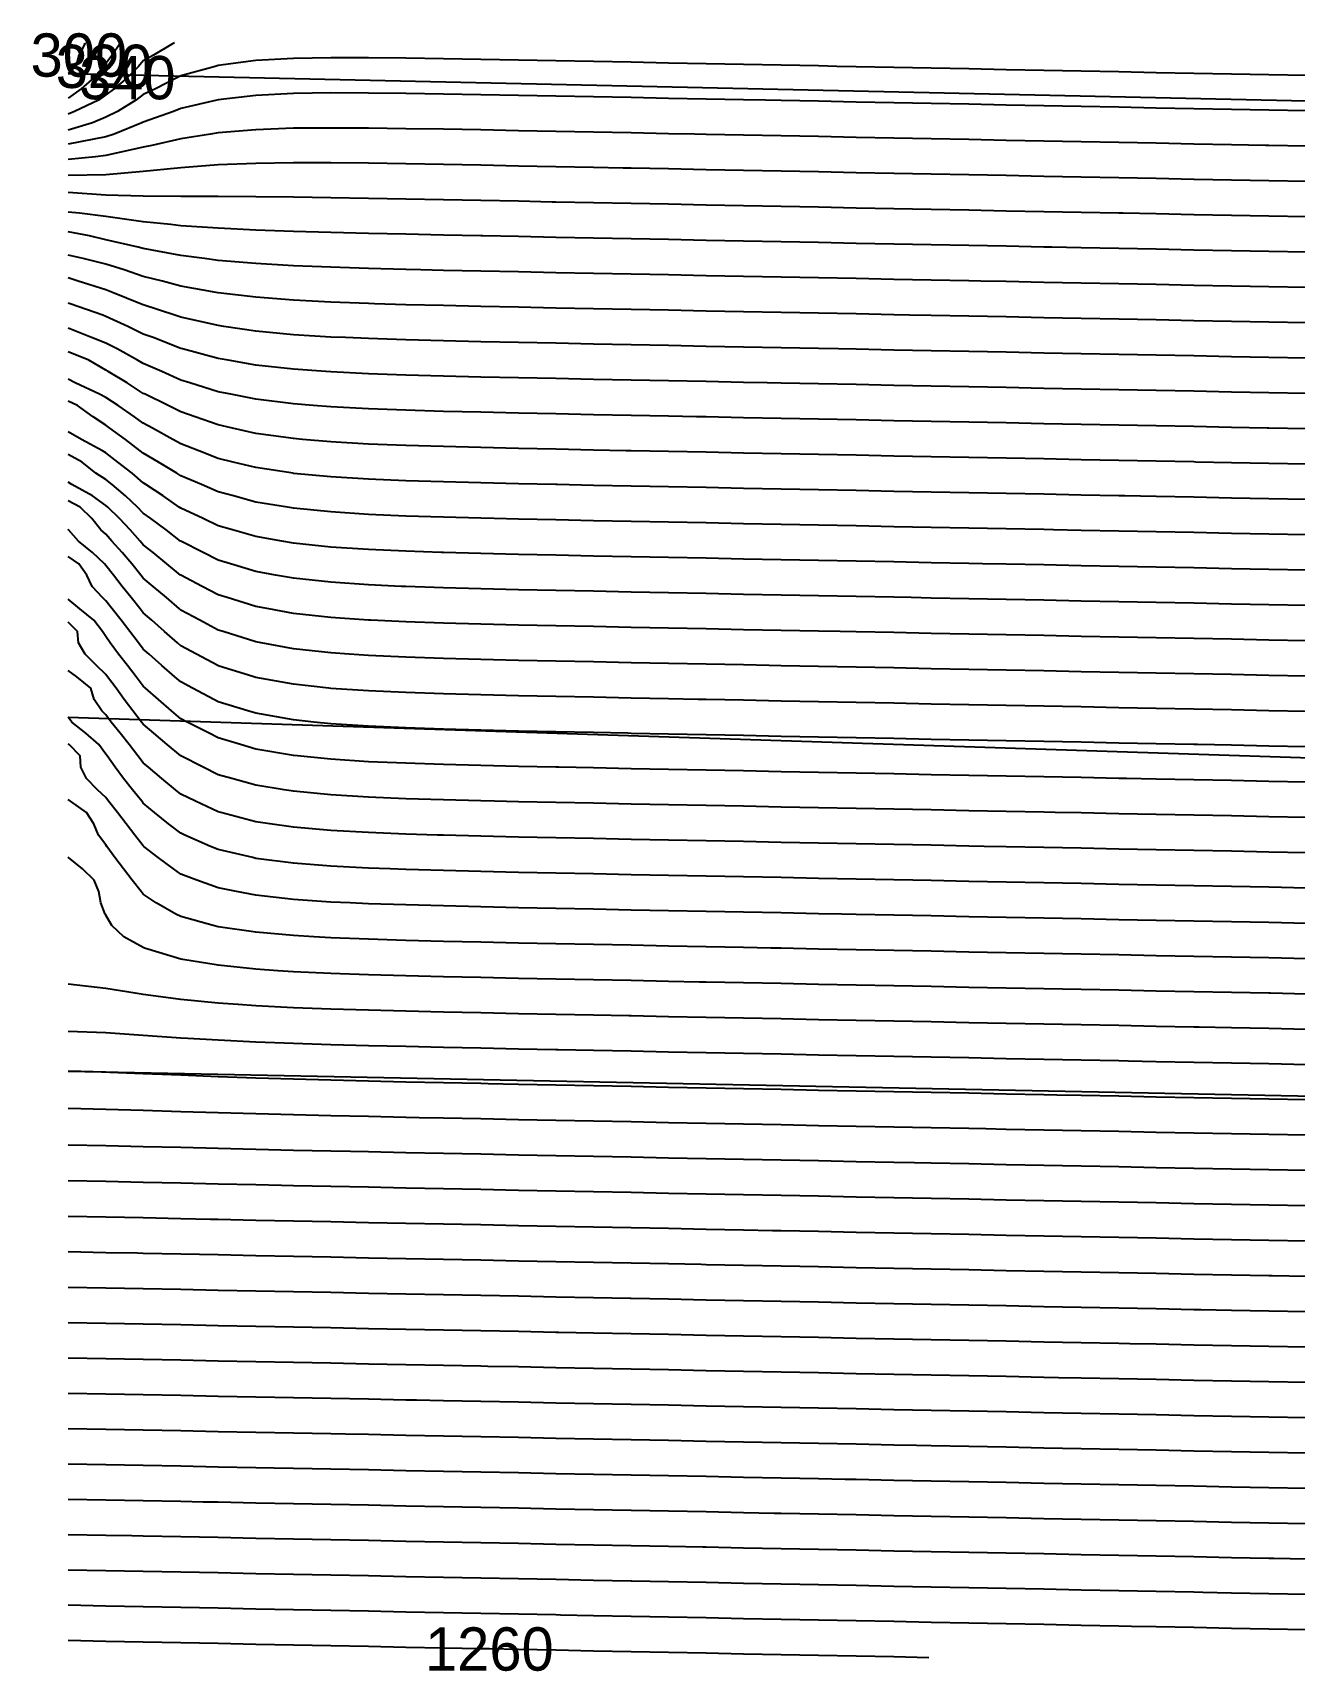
# Model space of a CAD drawing. Header units: metres. Extents: x 2416 to 4584, y 37 to 133.
# Drawn here: x 2416.3 to 2489.1, y 37.9 to 132.6 of the extents above; entities that cross this region are included whole.
import ezdxf
from ezdxf.enums import TextEntityAlignment as Align

# ---------------------------------------------------------------- set-up
doc = ezdxf.new("R2010")
doc.units = ezdxf.units.M
for name, color, linetype in [('Vs_1000', 7, 'Continuous'), ('Vs_1020', 7, 'Continuous'), ('Vs_1040', 7, 'Continuous'), ('Vs_1060', 7, 'Continuous'), ('Vs_1080', 7, 'Continuous'), ('Vs_1100', 7, 'Continuous'), ('Vs_1120', 7, 'Continuous'), ('Vs_1140', 7, 'Continuous'), ('Vs_1160', 7, 'Continuous'), ('Vs_1180', 7, 'Continuous'), ('Vs_1200', 7, 'Continuous'), ('Vs_1220', 7, 'Continuous'), ('Vs_1240', 7, 'Continuous'), ('Vs_1260', 7, 'Continuous'), ('Vs_300', 7, 'Continuous'), ('Vs_320', 7, 'Continuous'), ('Vs_340', 7, 'Continuous'), ('Vs_360', 7, 'Continuous'), ('Vs_380', 7, 'Continuous'), ('Vs_400', 7, 'Continuous'), ('Vs_420', 7, 'Continuous'), ('Vs_440', 7, 'Continuous'), ('Vs_460', 7, 'Continuous'), ('Vs_480', 7, 'Continuous'), ('Vs_500', 7, 'Continuous'), ('Vs_520', 7, 'Continuous'), ('Vs_540', 7, 'Continuous'), ('Vs_560', 7, 'Continuous'), ('Vs_580', 7, 'Continuous'), ('Vs_600', 7, 'Continuous'), ('Vs_620', 7, 'Continuous'), ('Vs_640', 7, 'Continuous'), ('Vs_660', 7, 'Continuous'), ('Vs_680', 7, 'Continuous'), ('Vs_700', 7, 'Continuous'), ('Vs_720', 7, 'Continuous'), ('Vs_740', 7, 'Continuous'), ('Vs_760', 7, 'Continuous'), ('Vs_780', 7, 'Continuous'), ('Vs_800', 7, 'Continuous'), ('Vs_820', 7, 'Continuous'), ('Vs_840', 7, 'Continuous'), ('Vs_860', 7, 'Continuous'), ('Vs_880', 7, 'Continuous'), ('Vs_900', 7, 'Continuous'), ('Vs_920', 7, 'Continuous'), ('Vs_940', 7, 'Continuous'), ('Vs_960', 7, 'Continuous'), ('Vs_980', 7, 'Continuous')]:
    doc.layers.add(name, color=color, linetype=linetype)

msp = doc.modelspace()

# ---------------------------------------------------------------- linework, layer by layer
at = {"layer": 'Vs_1000'}
msp.add_lwpolyline([(2489.846, 64.787), (2487.678, 64.83), (2485.51, 64.873), (2483.342, 64.916), (2481.174, 64.959), (2479.006, 65.002), (2476.838, 65.045), (2474.67, 65.087), (2472.502, 65.13), (2470.334, 65.173), (2468.166, 65.216), (2465.997, 65.259), (2463.829, 65.302), (2463.097, 65.317), (2461.661, 65.345), (2459.493, 65.388), (2457.325, 65.431), (2455.157, 65.474), (2452.989, 65.517), (2450.821, 65.56), (2448.653, 65.603), (2446.485, 65.646), (2444.317, 65.689), (2442.149, 65.732), (2439.981, 65.776), (2437.813, 65.82), (2435.645, 65.864), (2433.476, 65.909), (2431.308, 65.955), (2430.617, 65.97), (2429.14, 66.002), (2426.972, 66.05), (2424.804, 66.098), (2422.636, 66.146), (2420.468, 66.193), (2418.3, 66.238)], dxfattribs=at)
at = {"layer": 'Vs_1020'}
msp.add_lwpolyline([(2489.846, 62.746), (2487.678, 62.789), (2485.51, 62.832), (2483.342, 62.875), (2481.174, 62.917), (2479.006, 62.96), (2476.838, 63.003), (2474.67, 63.046), (2472.502, 63.089), (2470.334, 63.132), (2468.166, 63.175), (2465.997, 63.218), (2463.829, 63.261), (2461.661, 63.304), (2459.493, 63.347), (2458.986, 63.357), (2457.325, 63.39), (2455.157, 63.433), (2452.989, 63.476), (2450.821, 63.519), (2448.653, 63.561), (2446.485, 63.604), (2444.317, 63.648), (2442.149, 63.691), (2439.981, 63.734), (2437.813, 63.778), (2435.645, 63.821), (2433.476, 63.865), (2431.308, 63.91), (2429.14, 63.955), (2426.972, 64.001), (2426.521, 64.01), (2424.804, 64.046), (2422.636, 64.092), (2420.468, 64.137), (2418.3, 64.18)], dxfattribs=at)
at = {"layer": 'Vs_1040'}
msp.add_lwpolyline([(2489.846, 60.705), (2487.866, 60.744), (2487.678, 60.747), (2485.51, 60.79), (2483.342, 60.833), (2481.174, 60.876), (2479.006, 60.919), (2476.838, 60.962), (2474.67, 61.005), (2472.502, 61.048), (2470.334, 61.091), (2468.166, 61.134), (2465.997, 61.177), (2463.829, 61.22), (2461.661, 61.263), (2459.493, 61.306), (2457.325, 61.348), (2455.157, 61.391), (2454.874, 61.397), (2452.989, 61.434), (2450.821, 61.477), (2448.653, 61.52), (2446.485, 61.563), (2444.317, 61.606), (2442.149, 61.649), (2439.981, 61.692), (2437.813, 61.736), (2435.645, 61.779), (2433.476, 61.823), (2431.308, 61.867), (2429.14, 61.911), (2426.972, 61.955), (2424.804, 61.999), (2422.636, 62.043), (2422.298, 62.05), (2420.468, 62.087), (2418.3, 62.131)], dxfattribs=at)
at = {"layer": 'Vs_1060'}
msp.add_lwpolyline([(2489.846, 58.663), (2487.678, 58.706), (2485.51, 58.749), (2483.754, 58.784), (2483.342, 58.792), (2481.174, 58.835), (2479.006, 58.878), (2476.838, 58.921), (2474.67, 58.964), (2472.502, 59.007), (2470.334, 59.05), (2468.166, 59.093), (2465.997, 59.136), (2463.829, 59.178), (2461.661, 59.221), (2459.493, 59.264), (2457.325, 59.307), (2455.157, 59.35), (2452.989, 59.393), (2450.821, 59.436), (2450.763, 59.437), (2448.653, 59.479), (2446.485, 59.522), (2444.317, 59.565), (2442.149, 59.608), (2439.981, 59.651), (2437.813, 59.694), (2435.645, 59.737), (2433.476, 59.781), (2431.308, 59.824), (2429.14, 59.868), (2426.972, 59.911), (2424.804, 59.955), (2422.636, 59.998), (2420.468, 60.042), (2418.3, 60.085)], dxfattribs=at)
at = {"layer": 'Vs_1080'}
msp.add_lwpolyline([(2489.846, 56.622), (2487.678, 56.665), (2485.51, 56.708), (2483.342, 56.751), (2481.174, 56.794), (2479.642, 56.824), (2479.006, 56.837), (2476.838, 56.88), (2474.67, 56.923), (2472.502, 56.966), (2470.334, 57.008), (2468.166, 57.051), (2465.997, 57.094), (2463.829, 57.137), (2461.661, 57.18), (2459.493, 57.223), (2457.325, 57.266), (2455.157, 57.309), (2452.989, 57.352), (2450.821, 57.395), (2448.653, 57.438), (2446.652, 57.477), (2446.485, 57.481), (2444.317, 57.524), (2442.149, 57.567), (2439.981, 57.61), (2437.813, 57.653), (2435.645, 57.696), (2433.476, 57.739), (2431.308, 57.782), (2429.14, 57.825), (2426.972, 57.869), (2424.804, 57.912), (2422.636, 57.955), (2420.468, 57.998), (2418.3, 58.041)], dxfattribs=at)
at = {"layer": 'Vs_1100'}
msp.add_lwpolyline([(2489.846, 54.581), (2487.678, 54.624), (2485.51, 54.667), (2483.342, 54.71), (2481.174, 54.753), (2479.006, 54.796), (2476.838, 54.838), (2475.53, 54.864), (2474.67, 54.881), (2472.502, 54.924), (2470.334, 54.967), (2468.166, 55.01), (2465.997, 55.053), (2463.829, 55.096), (2461.661, 55.139), (2459.493, 55.182), (2457.325, 55.225), (2455.157, 55.268), (2452.989, 55.311), (2450.821, 55.354), (2448.653, 55.397), (2446.485, 55.439), (2444.317, 55.482), (2442.542, 55.518), (2442.149, 55.525), (2439.981, 55.568), (2437.813, 55.611), (2435.645, 55.654), (2433.476, 55.697), (2431.308, 55.74), (2429.14, 55.784), (2426.972, 55.827), (2424.804, 55.87), (2422.636, 55.913), (2420.468, 55.956), (2418.3, 55.999)], dxfattribs=at)
at = {"layer": 'Vs_1120'}
msp.add_lwpolyline([(2489.846, 52.54), (2487.678, 52.583), (2485.51, 52.626), (2483.342, 52.668), (2481.174, 52.711), (2479.006, 52.754), (2476.838, 52.797), (2474.67, 52.84), (2472.502, 52.883), (2471.419, 52.905), (2470.334, 52.926), (2468.166, 52.969), (2465.997, 53.012), (2463.829, 53.055), (2461.661, 53.098), (2459.493, 53.141), (2457.325, 53.184), (2455.157, 53.227), (2452.989, 53.269), (2450.821, 53.312), (2448.653, 53.355), (2446.485, 53.398), (2444.317, 53.441), (2442.149, 53.484), (2439.981, 53.527), (2438.431, 53.558), (2437.813, 53.57), (2435.645, 53.613), (2433.476, 53.656), (2431.308, 53.699), (2429.14, 53.742), (2426.972, 53.785), (2424.804, 53.828), (2422.636, 53.871), (2420.468, 53.914), (2418.3, 53.957)], dxfattribs=at)
at = {"layer": 'Vs_1140'}
msp.add_lwpolyline([(2489.846, 50.498), (2487.678, 50.541), (2485.51, 50.584), (2483.342, 50.627), (2481.174, 50.67), (2479.006, 50.713), (2476.838, 50.756), (2474.67, 50.799), (2472.502, 50.842), (2470.334, 50.885), (2468.166, 50.928), (2467.307, 50.945), (2465.997, 50.971), (2463.829, 51.014), (2461.661, 51.057), (2459.493, 51.099), (2457.325, 51.142), (2455.157, 51.185), (2452.989, 51.228), (2450.821, 51.271), (2448.653, 51.314), (2446.485, 51.357), (2444.317, 51.4), (2442.149, 51.443), (2439.981, 51.486), (2437.813, 51.529), (2435.645, 51.572), (2434.32, 51.598), (2433.476, 51.615), (2431.308, 51.658), (2429.14, 51.701), (2426.972, 51.744), (2424.804, 51.787), (2422.636, 51.83), (2420.468, 51.873), (2418.3, 51.915)], dxfattribs=at)
at = {"layer": 'Vs_1160'}
msp.add_lwpolyline([(2489.846, 48.457), (2487.678, 48.5), (2485.51, 48.543), (2483.342, 48.586), (2481.174, 48.629), (2479.006, 48.672), (2476.838, 48.715), (2474.67, 48.758), (2472.502, 48.801), (2470.334, 48.844), (2468.166, 48.887), (2465.997, 48.929), (2463.829, 48.972), (2463.195, 48.985), (2461.661, 49.015), (2459.493, 49.058), (2457.325, 49.101), (2455.157, 49.144), (2452.989, 49.187), (2450.821, 49.23), (2448.653, 49.273), (2446.485, 49.316), (2444.317, 49.359), (2442.149, 49.402), (2439.981, 49.445), (2437.813, 49.488), (2435.645, 49.53), (2433.476, 49.573), (2431.308, 49.616), (2430.207, 49.638), (2429.14, 49.659), (2426.972, 49.702), (2424.804, 49.745), (2422.636, 49.788), (2420.468, 49.831), (2418.3, 49.874)], dxfattribs=at)
at = {"layer": 'Vs_1180'}
msp.add_lwpolyline([(2489.846, 46.416), (2487.678, 46.459), (2485.51, 46.502), (2483.342, 46.545), (2481.174, 46.588), (2479.006, 46.631), (2476.838, 46.674), (2474.67, 46.716), (2472.502, 46.759), (2470.334, 46.802), (2468.166, 46.845), (2465.997, 46.888), (2463.829, 46.931), (2461.661, 46.974), (2459.493, 47.017), (2459.083, 47.025), (2457.325, 47.06), (2455.157, 47.103), (2452.989, 47.146), (2450.821, 47.189), (2448.653, 47.232), (2446.485, 47.275), (2444.317, 47.318), (2442.149, 47.36), (2439.981, 47.403), (2437.813, 47.446), (2435.645, 47.489), (2433.476, 47.532), (2431.308, 47.575), (2429.14, 47.618), (2426.972, 47.661), (2426.094, 47.678), (2424.804, 47.704), (2422.636, 47.747), (2420.468, 47.79), (2418.3, 47.833)], dxfattribs=at)
at = {"layer": 'Vs_1200'}
msp.add_lwpolyline([(2489.846, 44.375), (2487.964, 44.412), (2487.678, 44.418), (2485.51, 44.461), (2483.342, 44.504), (2481.174, 44.546), (2479.006, 44.589), (2476.838, 44.632), (2474.67, 44.675), (2472.502, 44.718), (2470.334, 44.761), (2468.166, 44.804), (2465.997, 44.847), (2463.829, 44.89), (2461.661, 44.933), (2459.493, 44.976), (2457.325, 45.019), (2455.157, 45.062), (2454.971, 45.065), (2452.989, 45.105), (2450.821, 45.147), (2448.653, 45.19), (2446.485, 45.233), (2444.317, 45.276), (2442.149, 45.319), (2439.981, 45.362), (2437.813, 45.405), (2435.645, 45.448), (2433.476, 45.491), (2431.308, 45.534), (2429.14, 45.577), (2426.972, 45.62), (2424.804, 45.663), (2422.636, 45.706), (2421.981, 45.719), (2420.468, 45.749), (2418.3, 45.791)], dxfattribs=at)
at = {"layer": 'Vs_1220'}
msp.add_lwpolyline([(2489.846, 42.334), (2487.678, 42.376), (2485.51, 42.419), (2483.852, 42.452), (2483.342, 42.462), (2481.174, 42.505), (2479.006, 42.548), (2476.838, 42.591), (2474.67, 42.634), (2472.502, 42.677), (2470.334, 42.72), (2468.166, 42.763), (2465.997, 42.806), (2463.829, 42.849), (2461.661, 42.892), (2459.493, 42.935), (2457.325, 42.977), (2455.157, 43.02), (2452.989, 43.063), (2450.859, 43.106), (2450.821, 43.106), (2448.653, 43.149), (2446.485, 43.192), (2444.317, 43.235), (2442.149, 43.278), (2439.981, 43.321), (2437.813, 43.364), (2435.645, 43.407), (2433.476, 43.45), (2431.308, 43.493), (2429.14, 43.536), (2426.972, 43.579), (2424.804, 43.621), (2422.636, 43.664), (2420.468, 43.707), (2418.3, 43.75)], dxfattribs=at)
at = {"layer": 'Vs_1240'}
msp.add_lwpolyline([(2489.846, 40.292), (2487.678, 40.335), (2485.51, 40.378), (2483.342, 40.421), (2481.174, 40.464), (2479.74, 40.492), (2479.006, 40.507), (2476.838, 40.55), (2474.67, 40.593), (2472.502, 40.636), (2470.334, 40.679), (2468.166, 40.722), (2465.997, 40.765), (2463.829, 40.807), (2461.661, 40.85), (2459.493, 40.893), (2457.325, 40.936), (2455.157, 40.979), (2452.989, 41.022), (2450.821, 41.065), (2448.653, 41.108), (2446.747, 41.146), (2446.485, 41.151), (2444.317, 41.194), (2442.149, 41.237), (2439.981, 41.28), (2437.813, 41.323), (2435.645, 41.366), (2433.476, 41.408), (2431.308, 41.451), (2429.14, 41.494), (2426.972, 41.537), (2424.804, 41.58), (2422.636, 41.623), (2420.468, 41.666), (2418.3, 41.709)], dxfattribs=at)
at = {"layer": 'Vs_1260'}
msp.add_lwpolyline([(2468.035, 38.683), (2465.997, 38.723), (2463.829, 38.766), (2461.661, 38.809), (2459.493, 38.852), (2457.325, 38.895), (2455.157, 38.938), (2452.989, 38.981), (2450.821, 39.024), (2448.653, 39.067), (2446.485, 39.11), (2444.317, 39.153), (2442.635, 39.186), (2442.149, 39.196), (2439.981, 39.238), (2437.813, 39.281), (2435.645, 39.324), (2433.476, 39.367), (2431.308, 39.41), (2429.14, 39.453), (2426.972, 39.496), (2424.804, 39.539), (2422.636, 39.582), (2420.468, 39.625), (2418.3, 39.668)], dxfattribs=at)
at = {"layer": 'Vs_300'}
for points in [[(2419.242, 132.006), (2419.262, 131.95), (2418.913, 131.296), (2418.742, 130.643), (2418.3, 130.238)], [(2418.3, 130.238), (2557.056, 127.172)]]:
    msp.add_lwpolyline(points, dxfattribs=at)
at = {"layer": 'Vs_320'}
msp.add_lwpolyline([(2421.315, 132.006), (2421.277, 131.95), (2420.841, 131.296), (2420.468, 130.816), (2420.365, 130.643), (2419.792, 129.99), (2419.046, 129.337), (2418.3, 128.807)], dxfattribs=at)
at = {"layer": 'Vs_340'}
msp.add_lwpolyline([(2424.432, 132.006), (2424.331, 131.95), (2423.218, 131.296), (2422.636, 130.954), (2422.357, 130.643), (2421.716, 129.99), (2420.956, 129.337), (2420.468, 128.998), (2420.047, 128.683), (2418.667, 128.03), (2418.3, 127.878)], dxfattribs=at)
at = {"layer": 'Vs_360'}
msp.add_lwpolyline([(2489.846, 130.106), (2487.678, 130.149), (2485.51, 130.192), (2483.342, 130.235), (2481.174, 130.278), (2479.006, 130.32), (2476.838, 130.363), (2474.67, 130.406), (2472.502, 130.449), (2470.334, 130.492), (2468.166, 130.535), (2465.997, 130.578), (2463.829, 130.621), (2462.706, 130.643), (2461.661, 130.664), (2459.493, 130.707), (2457.325, 130.75), (2455.157, 130.793), (2452.989, 130.835), (2450.821, 130.878), (2448.653, 130.921), (2446.485, 130.963), (2444.317, 131.005), (2442.149, 131.045), (2439.981, 131.083), (2437.813, 131.116), (2435.645, 131.138), (2433.476, 131.14), (2431.308, 131.1), (2429.14, 130.978), (2426.972, 130.692), (2426.8, 130.643), (2424.804, 130.092), (2424.619, 129.99), (2423.349, 129.337), (2422.636, 129.012), (2422.21, 128.683), (2421.144, 128.03), (2420.468, 127.71), (2419.694, 127.377), (2418.3, 126.959)], dxfattribs=at)
at = {"layer": 'Vs_380'}
msp.add_lwpolyline([(2489.846, 128.065), (2487.678, 128.108), (2485.51, 128.15), (2483.342, 128.193), (2481.174, 128.236), (2479.006, 128.279), (2476.838, 128.322), (2474.67, 128.365), (2472.502, 128.408), (2470.334, 128.451), (2468.166, 128.494), (2465.997, 128.537), (2463.829, 128.58), (2461.661, 128.623), (2459.493, 128.666), (2458.594, 128.683), (2457.325, 128.709), (2455.157, 128.751), (2452.989, 128.794), (2450.821, 128.837), (2448.653, 128.88), (2446.485, 128.922), (2444.317, 128.964), (2442.149, 129.005), (2439.981, 129.043), (2437.813, 129.077), (2435.645, 129.101), (2433.476, 129.105), (2431.308, 129.071), (2429.14, 128.959), (2426.972, 128.702), (2426.896, 128.683), (2424.804, 128.204), (2424.386, 128.03), (2422.636, 127.419), (2422.555, 127.377), (2420.946, 126.724), (2420.468, 126.577), (2418.3, 126.145)], dxfattribs=at)
at = {"layer": 'Vs_400'}
msp.add_lwpolyline([(2489.846, 126.023), (2487.678, 126.066), (2487.476, 126.07), (2485.51, 126.109), (2483.342, 126.152), (2481.174, 126.195), (2479.006, 126.238), (2476.838, 126.281), (2474.67, 126.324), (2472.502, 126.367), (2470.334, 126.41), (2468.166, 126.453), (2465.997, 126.496), (2463.829, 126.539), (2461.661, 126.581), (2459.493, 126.624), (2457.325, 126.667), (2455.157, 126.71), (2454.481, 126.724), (2452.989, 126.753), (2450.821, 126.796), (2448.653, 126.839), (2446.485, 126.881), (2444.317, 126.923), (2442.149, 126.965), (2439.981, 127.004), (2437.813, 127.04), (2435.645, 127.068), (2433.476, 127.08), (2431.308, 127.062), (2429.14, 126.984), (2426.972, 126.8), (2426.518, 126.724), (2424.804, 126.462), (2423.137, 126.07), (2422.636, 125.973), (2420.468, 125.487), (2419.871, 125.417), (2418.3, 125.262)], dxfattribs=at)
at = {"layer": 'Vs_420'}
msp.add_lwpolyline([(2489.846, 123.982), (2487.678, 124.025), (2485.51, 124.068), (2483.364, 124.111), (2483.342, 124.111), (2481.174, 124.154), (2479.006, 124.197), (2476.838, 124.24), (2474.67, 124.283), (2472.502, 124.326), (2470.334, 124.369), (2468.166, 124.411), (2465.997, 124.454), (2463.829, 124.497), (2461.661, 124.54), (2459.493, 124.583), (2457.325, 124.626), (2455.157, 124.669), (2452.989, 124.712), (2450.821, 124.755), (2450.368, 124.764), (2448.653, 124.798), (2446.485, 124.84), (2444.317, 124.883), (2442.149, 124.925), (2439.981, 124.966), (2437.813, 125.005), (2435.645, 125.039), (2433.476, 125.063), (2431.308, 125.068), (2429.14, 125.038), (2426.972, 124.951), (2424.804, 124.786), (2424.621, 124.764), (2422.636, 124.563), (2420.468, 124.375), (2418.3, 124.333)], dxfattribs=at)
at = {"layer": 'Vs_440'}
msp.add_lwpolyline([(2489.846, 121.941), (2487.678, 121.984), (2485.51, 122.027), (2483.342, 122.07), (2481.174, 122.113), (2479.252, 122.151), (2479.006, 122.156), (2476.838, 122.199), (2474.67, 122.241), (2472.502, 122.284), (2470.334, 122.327), (2468.166, 122.37), (2465.997, 122.413), (2463.829, 122.456), (2461.661, 122.499), (2459.493, 122.542), (2457.325, 122.585), (2455.157, 122.628), (2452.989, 122.671), (2450.821, 122.714), (2448.653, 122.757), (2446.485, 122.8), (2446.269, 122.804), (2444.317, 122.843), (2442.149, 122.886), (2439.981, 122.928), (2437.813, 122.971), (2435.645, 123.012), (2433.476, 123.05), (2431.308, 123.084), (2429.14, 123.108), (2426.972, 123.119), (2424.804, 123.121), (2422.636, 123.134), (2420.468, 123.207), (2418.3, 123.355)], dxfattribs=at)
at = {"layer": 'Vs_460'}
msp.add_lwpolyline([(2489.846, 119.9), (2487.678, 119.943), (2485.51, 119.986), (2483.342, 120.029), (2481.174, 120.071), (2479.006, 120.114), (2476.838, 120.157), (2475.14, 120.191), (2474.67, 120.2), (2472.502, 120.243), (2470.334, 120.286), (2468.166, 120.329), (2465.997, 120.372), (2463.829, 120.415), (2461.661, 120.458), (2459.493, 120.501), (2457.325, 120.544), (2455.157, 120.587), (2452.989, 120.63), (2450.821, 120.673), (2448.653, 120.716), (2446.485, 120.759), (2444.317, 120.803), (2442.262, 120.844), (2442.149, 120.847), (2439.981, 120.891), (2437.813, 120.938), (2435.645, 120.986), (2433.476, 121.04), (2431.308, 121.101), (2429.14, 121.178), (2426.972, 121.283), (2424.804, 121.434), (2424.237, 121.497), (2422.636, 121.655), (2420.468, 121.96), (2418.96, 122.151), (2418.3, 122.225)], dxfattribs=at)
at = {"layer": 'Vs_480'}
msp.add_lwpolyline([(2489.846, 117.859), (2487.678, 117.901), (2485.51, 117.944), (2483.342, 117.987), (2481.174, 118.03), (2479.006, 118.073), (2476.838, 118.116), (2474.67, 118.159), (2472.502, 118.202), (2471.028, 118.231), (2470.334, 118.245), (2468.166, 118.288), (2465.997, 118.331), (2463.829, 118.374), (2461.661, 118.417), (2459.493, 118.46), (2457.325, 118.503), (2455.157, 118.546), (2452.989, 118.589), (2450.821, 118.632), (2448.653, 118.675), (2446.485, 118.718), (2444.317, 118.762), (2442.149, 118.807), (2439.981, 118.854), (2438.679, 118.884), (2437.813, 118.904), (2435.645, 118.961), (2433.476, 119.029), (2431.308, 119.117), (2429.14, 119.243), (2426.972, 119.429), (2426.168, 119.538), (2424.804, 119.709), (2422.636, 120.112), (2422.34, 120.191), (2420.468, 120.626), (2419.527, 120.844), (2418.3, 121.083)], dxfattribs=at)
at = {"layer": 'Vs_500'}
msp.add_lwpolyline([(2489.846, 115.817), (2487.678, 115.86), (2485.51, 115.903), (2483.342, 115.946), (2481.174, 115.989), (2479.006, 116.032), (2476.838, 116.075), (2474.67, 116.118), (2472.502, 116.161), (2470.334, 116.204), (2468.166, 116.247), (2466.916, 116.271), (2465.997, 116.29), (2463.829, 116.332), (2461.661, 116.375), (2459.493, 116.418), (2457.325, 116.461), (2455.157, 116.504), (2452.989, 116.547), (2450.821, 116.591), (2448.653, 116.634), (2446.485, 116.678), (2444.317, 116.722), (2442.149, 116.768), (2439.981, 116.817), (2437.813, 116.871), (2435.99, 116.925), (2435.645, 116.935), (2433.476, 117.016), (2431.308, 117.129), (2429.14, 117.297), (2426.972, 117.555), (2426.853, 117.578), (2424.804, 117.947), (2423.751, 118.231), (2422.636, 118.507), (2421.527, 118.884), (2420.468, 119.206), (2419.172, 119.538), (2418.3, 119.739)], dxfattribs=at)
at = {"layer": 'Vs_520'}
msp.add_lwpolyline([(2489.846, 113.776), (2487.678, 113.819), (2485.51, 113.862), (2483.342, 113.905), (2481.174, 113.948), (2479.006, 113.991), (2476.838, 114.034), (2474.67, 114.077), (2472.502, 114.12), (2470.334, 114.162), (2468.166, 114.205), (2465.997, 114.248), (2463.829, 114.291), (2462.805, 114.312), (2461.661, 114.334), (2459.493, 114.377), (2457.325, 114.42), (2455.157, 114.463), (2452.989, 114.506), (2450.821, 114.549), (2448.653, 114.593), (2446.485, 114.637), (2444.317, 114.682), (2442.149, 114.729), (2439.981, 114.78), (2437.813, 114.837), (2435.645, 114.908), (2434.316, 114.965), (2433.476, 115.001), (2431.308, 115.136), (2429.14, 115.341), (2427.283, 115.618), (2426.972, 115.663), (2424.804, 116.154), (2424.463, 116.271), (2422.636, 116.854), (2422.475, 116.925), (2420.852, 117.578), (2420.468, 117.719), (2418.877, 118.231), (2418.3, 118.423)], dxfattribs=at)
at = {"layer": 'Vs_540'}
msp.add_lwpolyline([(2489.846, 111.735), (2487.678, 111.778), (2485.51, 111.821), (2483.342, 111.864), (2481.174, 111.907), (2479.006, 111.95), (2476.838, 111.992), (2474.67, 112.035), (2472.502, 112.078), (2470.334, 112.121), (2468.166, 112.164), (2465.997, 112.207), (2463.829, 112.25), (2461.661, 112.293), (2459.493, 112.336), (2458.696, 112.352), (2457.325, 112.379), (2455.157, 112.422), (2452.989, 112.465), (2450.821, 112.508), (2448.653, 112.552), (2446.485, 112.596), (2444.317, 112.642), (2442.149, 112.69), (2439.981, 112.742), (2437.813, 112.803), (2435.645, 112.879), (2433.476, 112.983), (2433.177, 113.005), (2431.308, 113.138), (2429.14, 113.378), (2427.549, 113.658), (2426.972, 113.757), (2424.911, 114.312), (2424.804, 114.339), (2423.2, 114.965), (2422.636, 115.169), (2421.735, 115.618), (2420.468, 116.194), (2420.298, 116.271), (2418.403, 116.925), (2418.3, 116.957)], dxfattribs=at)
at = {"layer": 'Vs_560'}
msp.add_lwpolyline([(2489.846, 109.694), (2487.678, 109.737), (2487.573, 109.739), (2485.51, 109.78), (2483.342, 109.822), (2481.174, 109.865), (2479.006, 109.908), (2476.838, 109.951), (2474.67, 109.994), (2472.502, 110.037), (2470.334, 110.08), (2468.166, 110.123), (2465.997, 110.166), (2463.829, 110.209), (2461.661, 110.252), (2459.493, 110.295), (2457.325, 110.338), (2455.157, 110.381), (2454.596, 110.392), (2452.989, 110.424), (2450.821, 110.467), (2448.653, 110.511), (2446.485, 110.556), (2444.317, 110.602), (2442.149, 110.65), (2439.981, 110.704), (2437.813, 110.768), (2435.645, 110.85), (2433.476, 110.964), (2432.46, 111.045), (2431.308, 111.137), (2429.14, 111.409), (2427.702, 111.698), (2426.972, 111.841), (2425.333, 112.352), (2424.804, 112.509), (2423.716, 113.005), (2422.636, 113.465), (2422.309, 113.658), (2421.124, 114.312), (2420.468, 114.644), (2419.654, 114.965), (2418.3, 115.518)], dxfattribs=at)
at = {"layer": 'Vs_580'}
msp.add_lwpolyline([(2489.846, 107.652), (2487.678, 107.695), (2485.51, 107.738), (2483.461, 107.779), (2483.342, 107.781), (2481.174, 107.824), (2479.006, 107.867), (2476.838, 107.91), (2474.67, 107.953), (2472.502, 107.996), (2470.334, 108.039), (2468.166, 108.082), (2465.997, 108.125), (2463.829, 108.168), (2461.661, 108.211), (2459.493, 108.254), (2457.325, 108.297), (2455.157, 108.34), (2452.989, 108.383), (2450.821, 108.426), (2450.526, 108.432), (2448.653, 108.47), (2446.485, 108.515), (2444.317, 108.561), (2442.149, 108.611), (2439.981, 108.666), (2437.813, 108.732), (2435.645, 108.819), (2433.476, 108.942), (2431.84, 109.085), (2431.308, 109.132), (2429.14, 109.434), (2427.791, 109.739), (2426.972, 109.919), (2425.628, 110.392), (2424.804, 110.669), (2424.079, 111.045), (2422.738, 111.698), (2422.636, 111.746), (2421.701, 112.352), (2420.605, 113.005), (2420.468, 113.083), (2419.488, 113.658), (2418.3, 114.141)], dxfattribs=at)
at = {"layer": 'Vs_600'}
msp.add_lwpolyline([(2489.846, 105.611), (2487.678, 105.654), (2485.51, 105.697), (2483.342, 105.74), (2481.174, 105.783), (2479.349, 105.819), (2479.006, 105.826), (2476.838, 105.869), (2474.67, 105.912), (2472.502, 105.955), (2470.334, 105.998), (2468.166, 106.041), (2465.997, 106.083), (2463.829, 106.126), (2461.661, 106.169), (2459.493, 106.212), (2457.325, 106.255), (2455.157, 106.298), (2452.989, 106.342), (2450.821, 106.385), (2448.653, 106.429), (2446.56, 106.472), (2446.485, 106.474), (2444.317, 106.521), (2442.149, 106.571), (2439.981, 106.627), (2437.813, 106.696), (2435.645, 106.786), (2433.476, 106.918), (2431.308, 107.123), (2431.29, 107.126), (2429.14, 107.454), (2427.838, 107.779), (2426.972, 107.99), (2425.846, 108.432), (2424.804, 108.824), (2424.353, 109.085), (2423.166, 109.739), (2422.636, 110.016), (2422.122, 110.392), (2421.184, 111.045), (2420.468, 111.508), (2420.113, 111.698), (2418.707, 112.352), (2418.3, 112.566)], dxfattribs=at)
at = {"layer": 'Vs_620'}
msp.add_lwpolyline([(2489.846, 103.57), (2487.678, 103.613), (2485.51, 103.656), (2483.342, 103.699), (2481.174, 103.742), (2479.006, 103.785), (2476.838, 103.828), (2475.238, 103.859), (2474.67, 103.871), (2472.502, 103.913), (2470.334, 103.956), (2468.166, 103.999), (2465.997, 104.042), (2463.829, 104.085), (2461.661, 104.128), (2459.493, 104.171), (2457.325, 104.214), (2455.157, 104.257), (2452.989, 104.3), (2450.821, 104.344), (2448.653, 104.388), (2446.485, 104.433), (2444.317, 104.48), (2442.917, 104.513), (2442.149, 104.53), (2439.981, 104.588), (2437.813, 104.658), (2435.645, 104.753), (2433.476, 104.891), (2431.308, 105.109), (2430.965, 105.166), (2429.14, 105.465), (2427.841, 105.819), (2426.972, 106.05), (2426.004, 106.472), (2424.804, 106.972), (2424.569, 107.126), (2423.515, 107.779), (2422.636, 108.289), (2422.456, 108.432), (2421.6, 109.085), (2420.696, 109.739), (2420.468, 109.9), (2419.734, 110.392), (2418.831, 111.045), (2418.3, 111.29)], dxfattribs=at)
at = {"layer": 'Vs_640'}
msp.add_lwpolyline([(2489.846, 101.529), (2487.678, 101.572), (2485.51, 101.615), (2483.342, 101.658), (2481.174, 101.701), (2479.006, 101.743), (2476.838, 101.786), (2474.67, 101.829), (2472.502, 101.872), (2471.126, 101.899), (2470.334, 101.915), (2468.166, 101.958), (2465.997, 102.001), (2463.829, 102.044), (2461.661, 102.087), (2459.493, 102.13), (2457.325, 102.173), (2455.157, 102.216), (2452.989, 102.259), (2450.821, 102.303), (2448.653, 102.347), (2446.485, 102.392), (2444.317, 102.439), (2442.149, 102.49), (2439.981, 102.548), (2439.843, 102.553), (2437.813, 102.62), (2435.645, 102.717), (2433.476, 102.861), (2431.308, 103.089), (2430.638, 103.206), (2429.14, 103.466), (2427.79, 103.859), (2426.972, 104.093), (2426.093, 104.513), (2424.804, 105.103), (2424.718, 105.166), (2423.79, 105.819), (2422.79, 106.472), (2422.636, 106.568), (2421.991, 107.126), (2421.175, 107.779), (2420.468, 108.308), (2420.273, 108.432), (2419.061, 109.085), (2418.3, 109.517)], dxfattribs=at)
at = {"layer": 'Vs_660'}
msp.add_lwpolyline([(2489.846, 99.488), (2487.678, 99.531), (2485.51, 99.573), (2483.342, 99.616), (2481.174, 99.659), (2479.006, 99.702), (2476.838, 99.745), (2474.67, 99.788), (2472.502, 99.831), (2470.334, 99.874), (2468.166, 99.917), (2467.014, 99.94), (2465.997, 99.96), (2463.829, 100.003), (2461.661, 100.046), (2459.493, 100.089), (2457.325, 100.132), (2455.157, 100.175), (2452.989, 100.218), (2450.821, 100.262), (2448.653, 100.306), (2446.485, 100.351), (2444.317, 100.398), (2442.149, 100.449), (2439.981, 100.508), (2437.813, 100.581), (2437.54, 100.593), (2435.645, 100.679), (2433.476, 100.826), (2431.308, 101.061), (2430.286, 101.246), (2429.14, 101.452), (2427.675, 101.899), (2426.972, 102.111), (2426.103, 102.553), (2424.804, 103.195), (2424.79, 103.206), (2423.955, 103.859), (2423.075, 104.513), (2422.636, 104.823), (2422.304, 105.166), (2421.614, 105.819), (2420.84, 106.472), (2420.468, 106.769), (2419.897, 107.126), (2419.101, 107.779), (2418.3, 108.217)], dxfattribs=at)
at = {"layer": 'Vs_680'}
msp.add_lwpolyline([(2489.846, 97.446), (2487.678, 97.489), (2485.51, 97.532), (2483.342, 97.575), (2481.174, 97.618), (2479.006, 97.661), (2476.838, 97.704), (2474.67, 97.747), (2472.502, 97.79), (2470.334, 97.833), (2468.166, 97.876), (2465.997, 97.919), (2463.829, 97.962), (2462.903, 97.98), (2461.661, 98.005), (2459.493, 98.047), (2457.325, 98.09), (2455.157, 98.134), (2452.989, 98.177), (2450.821, 98.22), (2448.653, 98.264), (2446.485, 98.31), (2444.317, 98.357), (2442.149, 98.408), (2439.981, 98.467), (2437.813, 98.54), (2435.784, 98.633), (2435.645, 98.64), (2433.476, 98.788), (2431.308, 99.026), (2429.893, 99.286), (2429.14, 99.425), (2427.493, 99.94), (2426.972, 100.102), (2426.038, 100.593), (2424.804, 101.233), (2424.789, 101.246), (2424.007, 101.899), (2423.204, 102.553), (2422.636, 102.999), (2422.457, 103.206), (2421.873, 103.859), (2421.26, 104.513), (2420.585, 105.166), (2420.468, 105.269), (2419.706, 105.819), (2418.511, 106.472), (2418.3, 106.605)], dxfattribs=at)
at = {"layer": 'Vs_700'}
msp.add_lwpolyline([(2489.846, 95.405), (2487.678, 95.448), (2485.51, 95.491), (2483.342, 95.534), (2481.174, 95.577), (2479.006, 95.62), (2476.838, 95.663), (2474.67, 95.706), (2472.502, 95.749), (2470.334, 95.792), (2468.166, 95.834), (2465.997, 95.877), (2463.829, 95.92), (2461.661, 95.963), (2459.493, 96.006), (2458.796, 96.02), (2457.325, 96.049), (2455.157, 96.092), (2452.989, 96.136), (2450.821, 96.179), (2448.653, 96.223), (2446.485, 96.268), (2444.317, 96.316), (2442.149, 96.367), (2439.981, 96.426), (2437.813, 96.499), (2435.645, 96.598), (2434.539, 96.673), (2433.476, 96.746), (2431.308, 96.984), (2429.447, 97.327), (2429.14, 97.383), (2427.244, 97.98), (2426.972, 98.065), (2425.907, 98.633), (2424.804, 99.22), (2424.728, 99.286), (2423.97, 99.94), (2423.207, 100.593), (2422.636, 101.074), (2422.499, 101.246), (2421.968, 101.899), (2421.412, 102.553), (2420.829, 103.206), (2420.468, 103.6), (2420.193, 103.859), (2419.673, 104.513), (2418.984, 105.166), (2418.3, 105.537)], dxfattribs=at)
at = {"layer": 'Vs_720'}
msp.add_lwpolyline([(2489.846, 93.364), (2487.678, 93.407), (2487.671, 93.407), (2485.51, 93.45), (2483.342, 93.493), (2481.174, 93.536), (2479.006, 93.579), (2476.838, 93.622), (2474.67, 93.664), (2472.502, 93.707), (2470.334, 93.75), (2468.166, 93.793), (2465.997, 93.836), (2463.829, 93.879), (2461.661, 93.922), (2459.493, 93.965), (2457.325, 94.008), (2455.157, 94.051), (2454.698, 94.06), (2452.989, 94.094), (2450.821, 94.138), (2448.653, 94.182), (2446.485, 94.227), (2444.317, 94.274), (2442.149, 94.325), (2439.981, 94.384), (2437.813, 94.456), (2435.645, 94.554), (2433.476, 94.7), (2433.353, 94.714), (2431.308, 94.935), (2429.14, 95.329), (2429.019, 95.367), (2426.972, 96.006), (2426.946, 96.02), (2425.719, 96.673), (2424.804, 97.163), (2424.617, 97.327), (2423.87, 97.98), (2423.124, 98.633), (2422.636, 99.058), (2422.457, 99.286), (2421.938, 99.94), (2421.423, 100.593), (2420.913, 101.246), (2420.468, 101.794), (2420.388, 101.899), (2419.704, 102.553), (2418.886, 103.206), (2418.309, 103.859), (2418.3, 103.89)], dxfattribs=at)
at = {"layer": 'Vs_740'}
msp.add_lwpolyline([(2489.846, 91.323), (2487.678, 91.366), (2485.51, 91.409), (2483.559, 91.447), (2483.342, 91.452), (2481.174, 91.494), (2479.006, 91.537), (2476.838, 91.58), (2474.67, 91.623), (2472.502, 91.666), (2470.334, 91.709), (2468.166, 91.752), (2465.997, 91.795), (2463.829, 91.838), (2461.661, 91.881), (2459.493, 91.924), (2457.325, 91.967), (2455.157, 92.01), (2452.989, 92.053), (2450.821, 92.097), (2450.631, 92.101), (2448.653, 92.141), (2446.485, 92.186), (2444.317, 92.233), (2442.149, 92.283), (2439.981, 92.341), (2437.813, 92.412), (2435.645, 92.508), (2433.476, 92.651), (2432.499, 92.754), (2431.308, 92.879), (2429.14, 93.264), (2428.67, 93.407), (2426.972, 93.927), (2426.718, 94.06), (2425.475, 94.714), (2424.804, 95.07), (2424.462, 95.367), (2423.714, 96.02), (2422.973, 96.673), (2422.636, 96.971), (2422.362, 97.327), (2421.867, 97.98), (2421.366, 98.633), (2420.846, 99.286), (2420.468, 99.759), (2420.279, 99.94), (2419.693, 100.593), (2419.372, 101.246), (2418.912, 101.899), (2418.3, 102.311)], dxfattribs=at)
at = {"layer": 'Vs_760'}
msp.add_lwpolyline([(2489.846, 89.282), (2487.678, 89.324), (2485.51, 89.367), (2483.342, 89.41), (2481.174, 89.453), (2479.447, 89.487), (2479.006, 89.496), (2476.838, 89.539), (2474.67, 89.582), (2472.502, 89.625), (2470.334, 89.668), (2468.166, 89.711), (2465.997, 89.754), (2463.829, 89.797), (2461.661, 89.84), (2459.493, 89.883), (2457.325, 89.926), (2455.157, 89.969), (2452.989, 90.012), (2450.821, 90.055), (2448.653, 90.099), (2446.656, 90.141), (2446.485, 90.144), (2444.317, 90.191), (2442.149, 90.241), (2439.981, 90.298), (2437.813, 90.368), (2435.645, 90.461), (2433.476, 90.598), (2431.54, 90.794), (2431.308, 90.817), (2429.14, 91.188), (2428.257, 91.447), (2426.972, 91.83), (2426.44, 92.101), (2425.173, 92.754), (2424.804, 92.946), (2424.264, 93.407), (2423.509, 94.06), (2422.766, 94.714), (2422.636, 94.828), (2422.224, 95.367), (2421.716, 96.02), (2421.213, 96.673), (2420.732, 97.327), (2420.468, 97.691), (2420.281, 97.98), (2419.775, 98.633), (2418.971, 99.286), (2418.3, 99.845)], dxfattribs=at)
at = {"layer": 'Vs_780'}
msp.add_lwpolyline([(2489.846, 87.24), (2487.678, 87.283), (2485.51, 87.326), (2483.342, 87.369), (2481.174, 87.412), (2479.006, 87.455), (2476.838, 87.498), (2475.335, 87.528), (2474.67, 87.541), (2472.502, 87.584), (2470.334, 87.627), (2468.166, 87.67), (2465.997, 87.713), (2463.829, 87.755), (2461.661, 87.798), (2459.493, 87.841), (2457.325, 87.884), (2455.157, 87.927), (2452.989, 87.971), (2450.821, 88.014), (2448.653, 88.058), (2446.485, 88.103), (2444.317, 88.149), (2442.932, 88.181), (2442.149, 88.199), (2439.981, 88.255), (2437.813, 88.322), (2435.645, 88.411), (2433.476, 88.542), (2431.308, 88.749), (2430.773, 88.834), (2429.14, 89.098), (2427.754, 89.487), (2426.972, 89.711), (2426.097, 90.141), (2424.804, 90.791), (2424.8, 90.794), (2424.019, 91.447), (2423.251, 92.101), (2422.636, 92.633), (2422.54, 92.754), (2422.028, 93.407), (2421.539, 94.06), (2421.061, 94.714), (2420.565, 95.367), (2420.468, 95.491), (2419.94, 96.02), (2419.28, 96.673), (2418.89, 97.327), (2418.828, 97.98), (2418.3, 98.533)], dxfattribs=at)
at = {"layer": 'Vs_800'}
msp.add_lwpolyline([(2489.846, 85.199), (2487.678, 85.242), (2485.51, 85.285), (2483.342, 85.328), (2481.174, 85.371), (2479.006, 85.414), (2476.838, 85.457), (2474.67, 85.5), (2472.502, 85.543), (2471.223, 85.568), (2470.334, 85.585), (2468.166, 85.628), (2465.997, 85.671), (2463.829, 85.714), (2461.661, 85.757), (2459.493, 85.8), (2457.325, 85.843), (2455.157, 85.886), (2452.989, 85.929), (2450.821, 85.973), (2448.653, 86.017), (2446.485, 86.061), (2444.317, 86.107), (2442.149, 86.156), (2439.981, 86.211), (2439.633, 86.221), (2437.813, 86.276), (2435.645, 86.36), (2433.476, 86.481), (2431.308, 86.672), (2429.94, 86.874), (2429.14, 86.994), (2427.109, 87.528), (2426.972, 87.564), (2425.655, 88.181), (2424.804, 88.592), (2424.503, 88.834), (2423.706, 89.487), (2422.929, 90.141), (2422.636, 90.391), (2422.321, 90.794), (2421.813, 91.447), (2421.293, 92.101), (2420.775, 92.754), (2420.468, 93.166), (2420.243, 93.407), (2419.808, 94.06), (2419.607, 94.714), (2418.799, 95.367), (2418.3, 95.731)], dxfattribs=at)
at = {"layer": 'Vs_820'}
for points in [[(2489.846, 83.158), (2487.678, 83.201), (2485.51, 83.244), (2483.342, 83.287), (2481.174, 83.33), (2479.006, 83.373), (2476.838, 83.415), (2474.67, 83.458), (2472.502, 83.501), (2470.334, 83.544), (2468.166, 83.587), (2467.112, 83.608), (2465.997, 83.63), (2463.829, 83.673), (2461.661, 83.716), (2459.493, 83.759), (2457.325, 83.802), (2455.157, 83.845), (2452.989, 83.888), (2450.821, 83.931), (2448.653, 83.975), (2446.485, 84.02), (2444.317, 84.065), (2442.149, 84.113), (2439.981, 84.166), (2437.813, 84.228), (2436.907, 84.261), (2435.645, 84.307), (2433.476, 84.418), (2431.308, 84.589), (2429.14, 84.874), (2428.962, 84.915), (2426.972, 85.382), (2426.528, 85.568), (2425.04, 86.221), (2424.804, 86.329), (2424.101, 86.874), (2423.291, 87.528), (2422.636, 88.07), (2422.547, 88.181), (2422.016, 88.834), (2421.498, 89.487), (2421.012, 90.141), (2420.543, 90.794), (2420.468, 90.893), (2420.063, 91.447), (2419.32, 92.101), (2418.514, 92.754), (2418.3, 93.031)], [(2418.3, 93.031), (3070.464, 71.662)]]:
    msp.add_lwpolyline(points, dxfattribs=at)
at = {"layer": 'Vs_840'}
msp.add_lwpolyline([(2489.846, 81.117), (2487.678, 81.16), (2485.51, 81.203), (2483.342, 81.245), (2481.174, 81.288), (2479.006, 81.331), (2476.838, 81.374), (2474.67, 81.417), (2472.502, 81.46), (2470.334, 81.503), (2468.166, 81.546), (2465.997, 81.589), (2463.829, 81.632), (2463, 81.648), (2461.661, 81.675), (2459.493, 81.718), (2457.325, 81.761), (2455.157, 81.804), (2452.989, 81.847), (2450.821, 81.89), (2448.653, 81.934), (2446.485, 81.978), (2444.317, 82.023), (2442.149, 82.071), (2439.981, 82.122), (2437.813, 82.181), (2435.645, 82.254), (2434.591, 82.302), (2433.476, 82.352), (2431.308, 82.5), (2429.14, 82.74), (2428.015, 82.955), (2426.972, 83.163), (2425.731, 83.608), (2424.804, 83.968), (2424.38, 84.261), (2423.493, 84.915), (2422.671, 85.568), (2422.636, 85.596), (2422.14, 86.221), (2421.647, 86.874), (2421.153, 87.528), (2420.633, 88.181), (2420.468, 88.386), (2419.989, 88.834), (2419.355, 89.487), (2419.021, 90.141), (2418.984, 90.794), (2418.353, 91.447), (2418.3, 91.484)], dxfattribs=at)
at = {"layer": 'Vs_860'}
msp.add_lwpolyline([(2489.846, 79.075), (2487.678, 79.118), (2485.51, 79.161), (2483.342, 79.204), (2481.174, 79.247), (2479.006, 79.29), (2476.838, 79.333), (2474.67, 79.376), (2472.502, 79.419), (2470.334, 79.462), (2468.166, 79.505), (2465.997, 79.548), (2463.829, 79.591), (2461.661, 79.634), (2459.493, 79.676), (2458.89, 79.688), (2457.325, 79.719), (2455.157, 79.762), (2452.989, 79.806), (2450.821, 79.849), (2448.653, 79.892), (2446.485, 79.936), (2444.317, 79.981), (2442.149, 80.028), (2439.981, 80.078), (2437.813, 80.133), (2435.645, 80.2), (2433.476, 80.287), (2432.5, 80.342), (2431.308, 80.41), (2429.14, 80.601), (2426.972, 80.921), (2426.678, 80.995), (2424.804, 81.512), (2424.526, 81.648), (2423.374, 82.302), (2422.636, 82.804), (2422.51, 82.955), (2421.995, 83.608), (2421.496, 84.261), (2420.998, 84.915), (2420.527, 85.568), (2420.468, 85.655), (2420.049, 86.221), (2419.772, 86.874), (2419.359, 87.528), (2418.434, 88.181), (2418.3, 88.281)], dxfattribs=at)
at = {"layer": 'Vs_880'}
msp.add_lwpolyline([(2489.846, 77.034), (2487.768, 77.075), (2487.678, 77.077), (2485.51, 77.12), (2483.342, 77.163), (2481.174, 77.206), (2479.006, 77.249), (2476.838, 77.292), (2474.67, 77.335), (2472.502, 77.378), (2470.334, 77.421), (2468.166, 77.464), (2465.997, 77.506), (2463.829, 77.549), (2461.661, 77.592), (2459.493, 77.635), (2457.325, 77.678), (2455.157, 77.721), (2454.784, 77.729), (2452.989, 77.764), (2450.821, 77.807), (2448.653, 77.851), (2446.485, 77.895), (2444.317, 77.939), (2442.149, 77.985), (2439.981, 78.033), (2437.813, 78.086), (2435.645, 78.147), (2433.476, 78.222), (2431.308, 78.323), (2430.419, 78.382), (2429.14, 78.468), (2426.972, 78.693), (2424.931, 79.035), (2424.804, 79.058), (2422.709, 79.688), (2422.636, 79.716), (2421.508, 80.342), (2420.828, 80.995), (2420.468, 81.596), (2420.436, 81.648), (2420.183, 82.302), (2420.059, 82.955), (2419.802, 83.608), (2419.126, 84.261), (2418.322, 84.915), (2418.3, 84.941)], dxfattribs=at)
at = {"layer": 'Vs_900'}
msp.add_lwpolyline([(2489.846, 74.993), (2487.678, 75.036), (2485.51, 75.079), (2483.657, 75.116), (2483.342, 75.122), (2481.174, 75.165), (2479.006, 75.208), (2476.838, 75.251), (2474.67, 75.294), (2472.502, 75.336), (2470.334, 75.379), (2468.166, 75.422), (2465.997, 75.465), (2463.829, 75.508), (2461.661, 75.551), (2459.493, 75.594), (2457.325, 75.637), (2455.157, 75.68), (2452.989, 75.723), (2450.821, 75.766), (2450.685, 75.769), (2448.653, 75.809), (2446.485, 75.853), (2444.317, 75.897), (2442.149, 75.942), (2439.981, 75.989), (2437.813, 76.04), (2435.645, 76.095), (2433.476, 76.161), (2431.308, 76.243), (2429.14, 76.352), (2428.116, 76.422), (2426.972, 76.503), (2424.804, 76.717), (2422.636, 77.008), (2422.167, 77.075), (2420.468, 77.363), (2418.3, 77.595)], dxfattribs=at)
at = {"layer": 'Vs_920'}
msp.add_lwpolyline([(2489.846, 72.952), (2487.678, 72.995), (2485.51, 73.038), (2483.342, 73.081), (2481.174, 73.124), (2479.545, 73.156), (2479.006, 73.166), (2476.838, 73.209), (2474.67, 73.252), (2472.502, 73.295), (2470.334, 73.338), (2468.166, 73.381), (2465.997, 73.424), (2463.829, 73.467), (2461.661, 73.51), (2459.493, 73.553), (2457.325, 73.596), (2455.157, 73.639), (2452.989, 73.682), (2450.821, 73.725), (2448.653, 73.768), (2446.606, 73.809), (2446.485, 73.811), (2444.317, 73.855), (2442.149, 73.9), (2439.981, 73.946), (2437.813, 73.994), (2435.645, 74.046), (2433.476, 74.104), (2431.308, 74.172), (2429.14, 74.255), (2426.972, 74.359), (2425.213, 74.462), (2424.804, 74.487), (2422.636, 74.637), (2420.468, 74.784), (2418.3, 74.877)], dxfattribs=at)
at = {"layer": 'Vs_940'}
for points in [[(2489.846, 70.911), (2487.678, 70.954), (2485.51, 70.996), (2483.342, 71.039), (2481.174, 71.082), (2479.006, 71.125), (2476.838, 71.168), (2475.433, 71.196), (2474.67, 71.211), (2472.502, 71.254), (2470.334, 71.297), (2468.166, 71.34), (2465.997, 71.383), (2463.829, 71.426), (2461.661, 71.469), (2459.493, 71.512), (2457.325, 71.555), (2455.157, 71.598), (2452.989, 71.641), (2450.821, 71.684), (2448.653, 71.727), (2446.485, 71.77), (2444.317, 71.814), (2442.563, 71.849), (2442.149, 71.858), (2439.981, 71.903), (2437.813, 71.949), (2435.645, 71.998), (2433.476, 72.051), (2431.308, 72.109), (2429.14, 72.175), (2426.972, 72.252), (2424.804, 72.337), (2422.636, 72.428), (2420.711, 72.503), (2420.468, 72.512), (2418.3, 72.575)], [(2418.3, 72.575), (3381.71, 53.369)]]:
    msp.add_lwpolyline(points, dxfattribs=at)
at = {"layer": 'Vs_960'}
msp.add_lwpolyline([(2489.846, 68.869), (2487.678, 68.912), (2485.51, 68.955), (2483.342, 68.998), (2481.174, 69.041), (2479.006, 69.084), (2476.838, 69.127), (2474.67, 69.17), (2472.502, 69.213), (2471.321, 69.236), (2470.334, 69.256), (2468.166, 69.299), (2465.997, 69.342), (2463.829, 69.385), (2461.661, 69.427), (2459.493, 69.47), (2457.325, 69.513), (2455.157, 69.556), (2452.989, 69.599), (2450.821, 69.642), (2448.653, 69.685), (2446.485, 69.729), (2444.317, 69.772), (2442.149, 69.816), (2439.981, 69.86), (2438.569, 69.889), (2437.813, 69.905), (2435.645, 69.952), (2433.476, 70.001), (2431.308, 70.053), (2429.14, 70.109), (2426.972, 70.17), (2424.804, 70.234), (2422.636, 70.3), (2420.468, 70.361), (2418.3, 70.412)], dxfattribs=at)
at = {"layer": 'Vs_980'}
msp.add_lwpolyline([(2489.846, 66.828), (2487.678, 66.871), (2485.51, 66.914), (2483.342, 66.957), (2481.174, 67), (2479.006, 67.043), (2476.838, 67.086), (2474.67, 67.129), (2472.502, 67.172), (2470.334, 67.215), (2468.166, 67.257), (2467.209, 67.276), (2465.997, 67.3), (2463.829, 67.343), (2461.661, 67.386), (2459.493, 67.429), (2457.325, 67.472), (2455.157, 67.515), (2452.989, 67.558), (2450.821, 67.601), (2448.653, 67.644), (2446.485, 67.687), (2444.317, 67.73), (2442.149, 67.774), (2439.981, 67.818), (2437.813, 67.862), (2435.645, 67.907), (2434.608, 67.93), (2433.476, 67.954), (2431.308, 68.002), (2429.14, 68.052), (2426.972, 68.105), (2424.804, 68.159), (2422.636, 68.212), (2420.468, 68.264), (2418.3, 68.31)], dxfattribs=at)

# ---------------------------------------------------------------- texts
at = {"layer": 'Vs_1260'}
msp.add_text('1260', height=2.5, dxfattribs=at).set_placement((2442.635, 39.186), align=Align.MIDDLE_CENTER)
at = {"layer": 'Vs_300'}
msp.add_text('300', height=2.5, dxfattribs=at).set_placement((2418.913, 131.296), align=Align.MIDDLE_CENTER)
at = {"layer": 'Vs_320'}
msp.add_text('320', height=2.5, dxfattribs=at).set_placement((2420.365, 130.643), align=Align.MIDDLE_CENTER)
at = {"layer": 'Vs_340'}
msp.add_text('340', height=2.5, dxfattribs=at).set_placement((2421.716, 129.99), align=Align.MIDDLE_CENTER)

doc.saveas('drawing.dxf')
